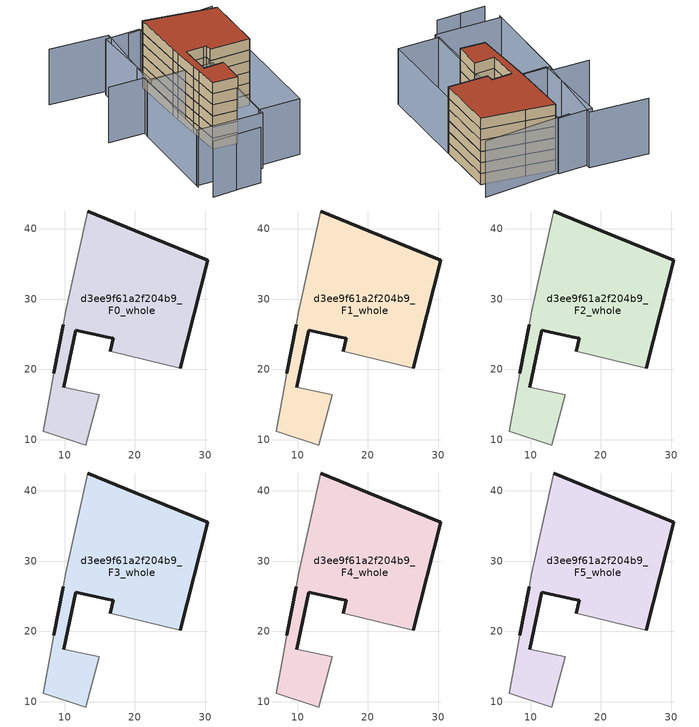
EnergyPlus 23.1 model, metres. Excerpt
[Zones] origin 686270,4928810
d3ee9f61a2f204b9_F0_whole
 floor ground (EU_floor_Construction): 26.46,20.14 30.33,35.53 20.07,39.74 13.31,42.51 10.19,28.37 9.81,26.36 8.48,19.43 8.05,17.08 6.99,11.2 13.04,9.27 14.93,16.4 9.86,17.46 11.61,25.57 16.17,24.59 16.92,24.43 16.46,22.61 z0
 wall outside (EU_wall_Construction): 8.48,19.43 9.81,26.36 / 13.31,42.51 20.07,39.74 30.33,35.53 26.46,20.14 / 16.46,22.61 16.92,24.43 16.17,24.59 11.61,25.57 9.86,17.46 z0:3
 wall adiabatic (EU_wall_Construction): 9.81,26.36 10.19,28.37 13.31,42.51 / 26.46,20.14 16.46,22.61 / 9.86,17.46 14.93,16.4 13.04,9.27 6.99,11.2 8.05,17.08 8.48,19.43 z0:3
d3ee9f61a2f204b9_F1_whole
 floor to d3ee9f61a2f204b9_F0_whole (EU_floor_Construction): 26.46,20.14 30.33,35.53 20.07,39.74 13.31,42.51 10.19,28.37 9.81,26.36 8.48,19.43 8.05,17.08 6.99,11.2 13.03,9.27 14.93,16.4 9.86,17.46 11.61,25.57 16.17,24.59 16.92,24.43 16.46,22.61 z3
 wall outside (EU_wall_Construction): 8.48,19.43 9.81,26.36 / 13.31,42.51 20.07,39.74 30.33,35.53 26.46,20.14 / 16.46,22.61 16.92,24.43 16.17,24.59 11.61,25.57 9.86,17.46 z3:6
 wall adiabatic (EU_wall_Construction): 9.81,26.36 10.19,28.37 13.31,42.51 / 26.46,20.14 16.46,22.61 / 9.86,17.46 14.93,16.4 13.04,9.27 6.99,11.2 8.05,17.08 8.48,19.43 z3:6
d3ee9f61a2f204b9_F2_whole
 floor to d3ee9f61a2f204b9_F1_whole (EU_floor_Construction): 26.46,20.14 30.33,35.53 20.07,39.74 13.31,42.51 10.19,28.37 9.81,26.36 8.48,19.43 8.05,17.08 6.99,11.2 13.03,9.27 14.93,16.4 9.86,17.46 11.61,25.57 16.17,24.59 16.92,24.43 16.46,22.61 z6
 wall outside (EU_wall_Construction): 8.48,19.43 9.81,26.36 / 13.31,42.51 20.07,39.74 30.33,35.53 26.46,20.14 / 16.46,22.61 16.92,24.43 16.17,24.59 11.61,25.57 9.86,17.46 z6:9
 wall adiabatic (EU_wall_Construction): 9.81,26.36 10.19,28.37 13.31,42.51 / 26.46,20.14 16.46,22.61 / 9.86,17.46 14.93,16.4 13.04,9.27 6.99,11.2 8.05,17.08 8.48,19.43 z6:9
d3ee9f61a2f204b9_F3_whole
 floor to d3ee9f61a2f204b9_F2_whole (EU_floor_Construction): 26.46,20.14 30.33,35.53 20.07,39.74 13.31,42.51 10.19,28.37 9.81,26.36 8.48,19.43 8.05,17.08 6.99,11.2 13.03,9.27 14.93,16.4 9.86,17.46 11.61,25.57 16.17,24.59 16.92,24.43 16.46,22.61 z9
 wall outside (EU_wall_Construction): 8.48,19.43 9.81,26.36 / 13.31,42.51 20.07,39.74 30.33,35.53 26.46,20.14 / 16.46,22.61 16.92,24.43 16.17,24.59 11.61,25.57 9.86,17.46 z9:12
 wall adiabatic (EU_wall_Construction): 9.81,26.36 10.19,28.37 13.31,42.51 / 26.46,20.14 16.46,22.61 / 9.86,17.46 14.93,16.4 13.04,9.27 6.99,11.2 8.05,17.08 8.48,19.43 z9:12
d3ee9f61a2f204b9_F4_whole
 floor to d3ee9f61a2f204b9_F3_whole (EU_floor_Construction): 26.46,20.14 30.33,35.53 20.07,39.74 13.31,42.51 10.19,28.37 9.81,26.36 8.48,19.43 8.05,17.08 6.99,11.2 13.03,9.27 14.93,16.4 9.86,17.46 11.61,25.57 16.17,24.59 16.92,24.43 16.46,22.61 z12
 wall outside (EU_wall_Construction): 8.48,19.43 9.81,26.36 / 13.31,42.51 20.07,39.74 30.33,35.53 26.46,20.14 / 16.46,22.61 16.92,24.43 16.17,24.59 11.61,25.57 9.86,17.46 z12:15
 wall adiabatic (EU_wall_Construction): 9.81,26.36 10.19,28.37 13.31,42.51 / 26.46,20.14 16.46,22.61 / 9.86,17.46 14.93,16.4 13.04,9.27 6.99,11.2 8.05,17.08 8.48,19.43 z12:15
d3ee9f61a2f204b9_F5_whole
 floor to d3ee9f61a2f204b9_F4_whole (EU_floor_Construction): 26.46,20.14 30.33,35.53 20.07,39.74 13.31,42.51 10.19,28.37 9.81,26.36 8.48,19.43 8.05,17.08 6.99,11.2 13.03,9.27 14.93,16.4 9.86,17.46 11.61,25.57 16.17,24.59 16.92,24.43 16.46,22.61 z15
 wall outside (EU_wall_Construction): 8.48,19.43 9.81,26.36 / 13.31,42.51 20.07,39.74 30.33,35.53 26.46,20.14 / 16.46,22.61 16.92,24.43 16.17,24.59 11.61,25.57 9.86,17.46 z15:18
 wall adiabatic (EU_wall_Construction): 9.81,26.36 10.19,28.37 13.31,42.51 / 26.46,20.14 16.46,22.61 / 9.86,17.46 14.93,16.4 13.04,9.27 6.99,11.2 8.05,17.08 8.48,19.43 z15:18
 roof outside (EU_roof_Construction): 30.33,35.53 26.46,20.14 16.46,22.61 16.92,24.43 16.17,24.59 11.61,25.57 9.86,17.46 14.93,16.4 13.04,9.27 6.99,11.2 8.05,17.08 8.48,19.43 9.81,26.36 10.19,28.37 13.31,42.51 20.07,39.74 z18
shading: -0.96,-5.92 5.29,-7.2 / -7.16,-4.57 -0.8,-5.92 / -8.91,29.38 0.03,27.01 / 0.03,27.01 -6.86,0.93 / -7.84,51.21 6.63,46.62 / 6.63,46.62 0.23,26.44 / 33.04,40.36 10.4,44.05 / 26.46,20.14 20.47,-3.85 / 20.47,-3.85 10.07,-1.25 / 10.07,-1.25 16.06,22.73 / 16.06,22.73 26.46,20.14 / -6.67,1.67 -0.29,25.78 / -0.29,25.78 16.25,21.41 / 16.25,21.41 9.87,-2.71 / 9.87,-2.71 -6.67,1.67 / 13.61,43.92 9.21,23.22 / 9.21,23.22 0.51,25.07 / 0.51,25.07 4.91,45.77 / 4.91,45.77 13.61,43.92 z0:15
[Building]
EU S2 Campaign: North Axis=0; Terrain=City; Solar Distribution=FullExterior
[Site:Location]
Bologna: Latitude=44.5; Longitude=11.25; Time Zone=1; Elevation=37
[SizingPeriod:WeatherFileDays]
AnnualSizingPeriod: Begin Month=1; Begin Day of Month=1; End Month=12; End Day of Month=31; Day of Week for Start Day=Monday; Use Weather File Daylight Saving Period=No; Use Weather File Rain and Snow Indicators=No
[MATERIAL]
EU_InternalMass_Material: Roughness=MediumRough; Thickness=0.1; Conductivity=1; Density=1800; Specific Heat=900; Thermal Absorptance=0.9; Solar Absorptance=0.7; Visible Absorptance=0.7
[MATERIAL:NOMASS] Roughness=MediumRough; Thermal Absorptance=0.9; Solar Absorptance=0.7; Visible Absorptance=0.7
Name | Thermal Resistance
EU_wall_NoMass | 0.905828
EU_roof_NoMass | 0.37593
EU_floor_NoMass | 0.67114
[CONSTRUCTION]
EU_wall_Construction: EU_wall_NoMass
EU_roof_Construction: EU_roof_NoMass
EU_floor_Construction: EU_floor_NoMass
EU_InternalMass_Construction: EU_InternalMass_Material
[ZONE] Type=1; Multiplier=1; Ceiling Height=autocalculate; Volume=1070.89; Floor Area=autocalculate; Part of Total Floor Area=Yes
d3ee9f61a2f204b9_F0_whole; d3ee9f61a2f204b9_F1_whole; d3ee9f61a2f204b9_F2_whole; d3ee9f61a2f204b9_F3_whole; d3ee9f61a2f204b9_F4_whole; d3ee9f61a2f204b9_F5_whole
[INTERNALMASS] Construction=EU_InternalMass_Construction; Surface Area=356.963
Name | Zone or ZoneList
d3ee9f61a2f204b9_F0_whole_EU_InternalMass | d3ee9f61a2f204b9_F0_whole
d3ee9f61a2f204b9_F1_whole_EU_InternalMass | d3ee9f61a2f204b9_F1_whole
d3ee9f61a2f204b9_F2_whole_EU_InternalMass | d3ee9f61a2f204b9_F2_whole
d3ee9f61a2f204b9_F3_whole_EU_InternalMass | d3ee9f61a2f204b9_F3_whole
d3ee9f61a2f204b9_F4_whole_EU_InternalMass | d3ee9f61a2f204b9_F4_whole
d3ee9f61a2f204b9_F5_whole_EU_InternalMass | d3ee9f61a2f204b9_F5_whole
[OTHEREQUIPMENT] Fuel Type=Electricity; Design Level Calculation Method=Watts/Area; Power per Zone Floor Area=1; Fraction Latent=0; Fraction Radiant=0; Fraction Lost=0; Carbon Dioxide Generation Rate=0; EndUse Subcategory=EU_Step8_InternalGains
Name | Zone or ZoneList or Space or SpaceList | Schedule
EU_Step8_InternalGain_d3ee9f61a2f204b9_F0_whole_f000 | d3ee9f61a2f204b9_F0_whole | EU_Step8_GainSchedule_d3ee9f61a2f204b9_F0_whole_f000
EU_Step8_InternalGain_d3ee9f61a2f204b9_F1_whole_f000 | d3ee9f61a2f204b9_F1_whole | EU_Step8_GainSchedule_d3ee9f61a2f204b9_F1_whole_f000
EU_Step8_InternalGain_d3ee9f61a2f204b9_F2_whole_f000 | d3ee9f61a2f204b9_F2_whole | EU_Step8_GainSchedule_d3ee9f61a2f204b9_F2_whole_f000
EU_Step8_InternalGain_d3ee9f61a2f204b9_F3_whole_f000 | d3ee9f61a2f204b9_F3_whole | EU_Step8_GainSchedule_d3ee9f61a2f204b9_F3_whole_f000
EU_Step8_InternalGain_d3ee9f61a2f204b9_F4_whole_f000 | d3ee9f61a2f204b9_F4_whole | EU_Step8_GainSchedule_d3ee9f61a2f204b9_F4_whole_f000
EU_Step8_InternalGain_d3ee9f61a2f204b9_F5_whole_f000 | d3ee9f61a2f204b9_F5_whole | EU_Step8_GainSchedule_d3ee9f61a2f204b9_F5_whole_f000
[ZONEVENTILATION:DESIGNFLOWRATE] Schedule=EU_AlwaysOn; Design Flow Rate Calculation Method=AirChanges/Hour; Air Changes per Hour=0.73129; Ventilation Type=Natural; Fan Pressure Rise=0; Fan Total Efficiency=1; Constant Term Coefficient=1; Temperature Term Coefficient=0; Velocity Term Coefficient=0; Velocity Squared Term Coefficient=0; Minimum Indoor Temperature=-100; Maximum Indoor Temperature=100; Delta Temperature=-100; Minimum Outdoor Temperature=-100; Maximum Outdoor Temperature=100; Maximum Wind Speed=40
Name | Zone or ZoneList or Space or SpaceList
EU_ConstantAir_d3ee9f61a2f204b9_F0_whole | d3ee9f61a2f204b9_F0_whole
EU_ConstantAir_d3ee9f61a2f204b9_F1_whole | d3ee9f61a2f204b9_F1_whole
EU_ConstantAir_d3ee9f61a2f204b9_F2_whole | d3ee9f61a2f204b9_F2_whole
EU_ConstantAir_d3ee9f61a2f204b9_F3_whole | d3ee9f61a2f204b9_F3_whole
EU_ConstantAir_d3ee9f61a2f204b9_F4_whole | d3ee9f61a2f204b9_F4_whole
EU_ConstantAir_d3ee9f61a2f204b9_F5_whole | d3ee9f61a2f204b9_F5_whole
[HVACTEMPLATE:THERMOSTAT] Constant Heating Setpoint=20; Constant Cooling Setpoint=50
EU_HeatOnly_d3ee9f61a2f204b9_F0_whole; EU_HeatOnly_d3ee9f61a2f204b9_F1_whole; EU_HeatOnly_d3ee9f61a2f204b9_F2_whole; EU_HeatOnly_d3ee9f61a2f204b9_F3_whole; EU_HeatOnly_d3ee9f61a2f204b9_F4_whole; EU_HeatOnly_d3ee9f61a2f204b9_F5_whole
[HVACTEMPLATE:ZONE:IDEALLOADSAIRSYSTEM] System Availability Schedule=EU_AlwaysOn; Maximum Heating Supply Air Temperature=50; Minimum Cooling Supply Air Temperature=13; Maximum Heating Supply Air Humidity Ratio=0.0156; Minimum Cooling Supply Air Humidity Ratio=0.0077; Heating Limit=NoLimit; Cooling Limit=NoLimit; Heating Availability Schedule=EU_AlwaysOn; Cooling Availability Schedule=EU_CoolingOff; Dehumidification Control Type=ConstantSensibleHeatRatio; Cooling Sensible Heat Ratio=0.7; Dehumidification Setpoint=60; Humidification Control Type=None; Humidification Setpoint=30; Outdoor Air Method=None; Outdoor Air Flow Rate per Person=0.00944; Outdoor Air Flow Rate per Zone Floor Area=0; Outdoor Air Flow Rate per Zone=0; Demand Controlled Ventilation Type=None; Outdoor Air Economizer Type=NoEconomizer; Heat Recovery Type=None; Sensible Heat Recovery Effectiveness=0.7; Latent Heat Recovery Effectiveness=0.65
Name | Template Thermostat
d3ee9f61a2f204b9_F0_whole | EU_HeatOnly_d3ee9f61a2f204b9_F0_whole
d3ee9f61a2f204b9_F1_whole | EU_HeatOnly_d3ee9f61a2f204b9_F1_whole
d3ee9f61a2f204b9_F2_whole | EU_HeatOnly_d3ee9f61a2f204b9_F2_whole
d3ee9f61a2f204b9_F3_whole | EU_HeatOnly_d3ee9f61a2f204b9_F3_whole
d3ee9f61a2f204b9_F4_whole | EU_HeatOnly_d3ee9f61a2f204b9_F4_whole
d3ee9f61a2f204b9_F5_whole | EU_HeatOnly_d3ee9f61a2f204b9_F5_whole
[SIZING:ZONE] Zone Cooling Design Supply Air Temperature Input Method=SupplyAirTemperature; Zone Cooling Design Supply Air Temperature=13; Zone Heating Design Supply Air Temperature Input Method=SupplyAirTemperature; Zone Heating Design Supply Air Temperature=50; Zone Cooling Design Supply Air Humidity Ratio=0.008; Zone Heating Design Supply Air Humidity Ratio=0.008; Cooling Design Air Flow Method=DesignDay; Cooling Design Air Flow Rate=0; Cooling Minimum Air Flow per Zone Floor Area=0.000762; Cooling Minimum Air Flow=0; Cooling Minimum Air Flow Fraction=0.2; Heating Design Air Flow Method=DesignDay; Heating Design Air Flow Rate=0; Heating Maximum Air Flow per Zone Floor Area=0.002032; Heating Maximum Air Flow=0.141576; Heating Maximum Air Flow Fraction=0.3; Account for Dedicated Outdoor Air System=No; Dedicated Outdoor Air System Control Strategy=NeutralSupplyAir; Dedicated Outdoor Air Low Setpoint Temperature for Design=autosize; Dedicated Outdoor Air High Setpoint Temperature for Design=autosize; Zone Load Sizing Method=Sensible Load Only No Latent Load; Zone Latent Cooling Design Supply Air Humidity Ratio Input Method=HumidityRatioDifference; Zone Cooling Design Supply Air Humidity Ratio Difference=0.005; Zone Latent Heating Design Supply Air Humidity Ratio Input Method=HumidityRatioDifference; Zone Humidification Design Supply Air Humidity Ratio Difference=0.005
d3ee9f61a2f204b9_F0_whole; d3ee9f61a2f204b9_F1_whole; d3ee9f61a2f204b9_F2_whole; d3ee9f61a2f204b9_F3_whole; d3ee9f61a2f204b9_F4_whole; d3ee9f61a2f204b9_F5_whole
[SCHEDULE:CONSTANT]
Name | Hourly Value
EU_AlwaysOn | 1
EU_CoolingOff | 0
[SCHEDULE:FILE] Column Number=1; Rows to Skip at Top=0; Number of Hours of Data=8760; Column Separator=Comma; Interpolate to Timestep=No; Minutes per Item=60; Adjust Schedule for Daylight Savings=Yes
Name | File
EU_Step8_GainSchedule_d3ee9f61a2f204b9_F0_whole_f000 | ../../schedules/d3ee9f61a2f204b9/d3ee9f61a2f204b9_F0_whole_f000_gain.csv
EU_Step8_GainSchedule_d3ee9f61a2f204b9_F1_whole_f000 | ../../schedules/d3ee9f61a2f204b9/d3ee9f61a2f204b9_F1_whole_f000_gain.csv
EU_Step8_GainSchedule_d3ee9f61a2f204b9_F2_whole_f000 | ../../schedules/d3ee9f61a2f204b9/d3ee9f61a2f204b9_F2_whole_f000_gain.csv
EU_Step8_GainSchedule_d3ee9f61a2f204b9_F3_whole_f000 | ../../schedules/d3ee9f61a2f204b9/d3ee9f61a2f204b9_F3_whole_f000_gain.csv
EU_Step8_GainSchedule_d3ee9f61a2f204b9_F4_whole_f000 | ../../schedules/d3ee9f61a2f204b9/d3ee9f61a2f204b9_F4_whole_f000_gain.csv
EU_Step8_GainSchedule_d3ee9f61a2f204b9_F5_whole_f000 | ../../schedules/d3ee9f61a2f204b9/d3ee9f61a2f204b9_F5_whole_f000_gain.csv
